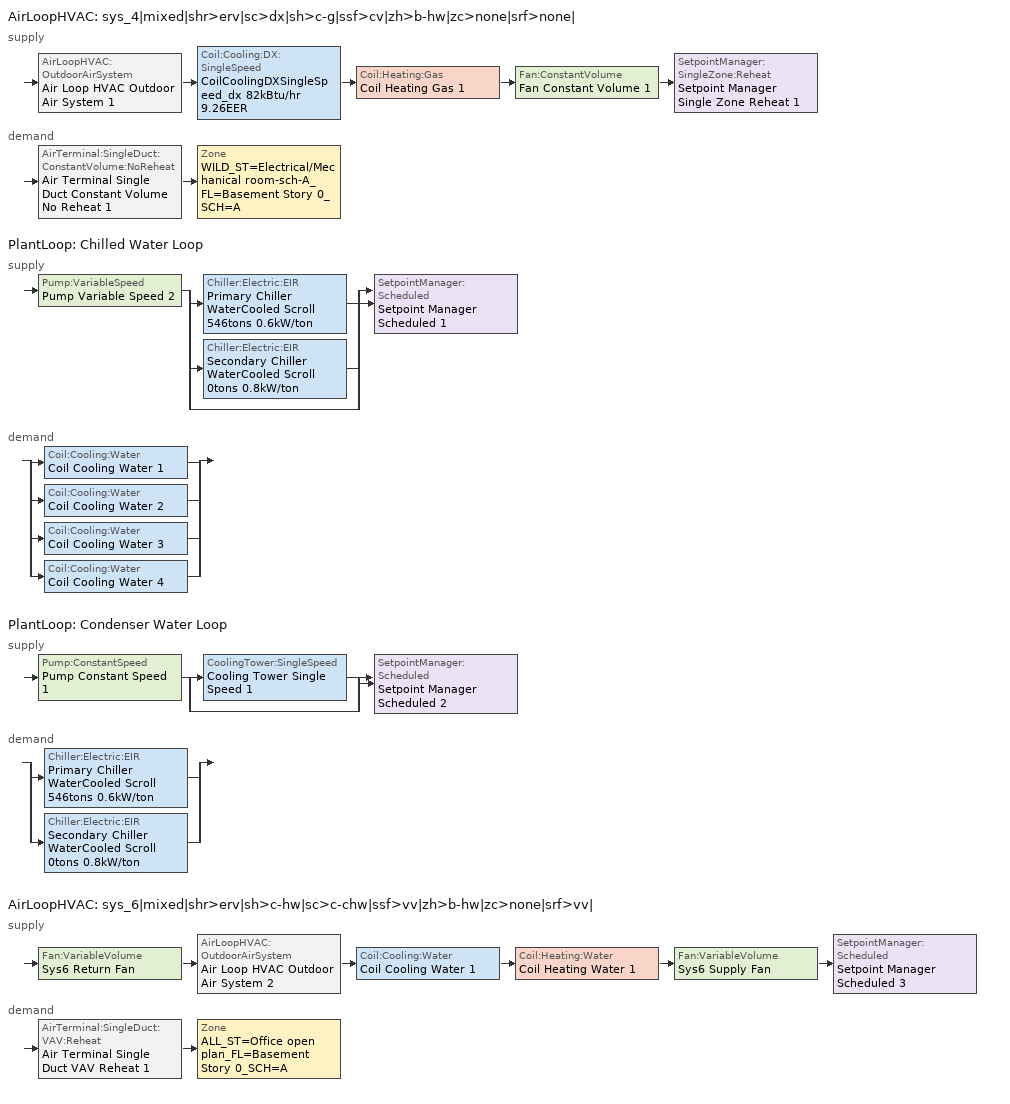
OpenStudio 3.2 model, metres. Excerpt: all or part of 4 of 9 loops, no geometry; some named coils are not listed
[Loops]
AirLoopHVAC 'sys_4|mixed|shr>erv|sc>dx|sh>c-g|ssf>cv|zh>b-hw|zc>none|srf>none|'
 supply: AirLoopHVAC:OutdoorAirSystem 'Air Loop HVAC Outdoor Air System 1' > Coil:Cooling:DX:SingleSpeed 'CoilCoolingDXSingleSpeed_dx 82kBtu/hr 9.26EER' > Coil:Heating:Gas 'Coil Heating Gas 1' > Fan:ConstantVolume 'Fan Constant Volume 1' > SetpointManager:SingleZone:Reheat 'Setpoint Manager Single Zone Reheat 1'
 demand: AirTerminal:SingleDuct:ConstantVolume:NoReheat 'Air Terminal Single Duct Constant Volume No Reheat 1' > Zone 'WILD_ST=Electrical/Mechanical room-sch-A_FL=Basement Story 0_SCH=A'
PlantLoop 'Chilled Water Loop'
 supply: Pump:VariableSpeed 'Pump Variable Speed 2' > split
  | Chiller:Electric:EIR 'Primary Chiller WaterCooled Scroll 546tons 0.6kW/ton'
  | Chiller:Electric:EIR 'Secondary Chiller WaterCooled Scroll 0tons 0.8kW/ton'
  | bypass
  join > SetpointManager:Scheduled 'Setpoint Manager Scheduled 1'
 demand: split
  | Coil:Cooling:Water 'Coil Cooling Water 1'
  | Coil:Cooling:Water 'Coil Cooling Water 2'
  | Coil:Cooling:Water 'Coil Cooling Water 3'
  | Coil:Cooling:Water 'Coil Cooling Water 4'
PlantLoop 'Condenser Water Loop'
 supply: Pump:ConstantSpeed 'Pump Constant Speed 1' > split
  | CoolingTower:SingleSpeed 'Cooling Tower Single Speed 1'
  | bypass
  join > SetpointManager:Scheduled 'Setpoint Manager Scheduled 2'
 demand: split
  | Chiller:Electric:EIR 'Primary Chiller WaterCooled Scroll 546tons 0.6kW/ton'
  | Chiller:Electric:EIR 'Secondary Chiller WaterCooled Scroll 0tons 0.8kW/ton'
AirLoopHVAC 'sys_6|mixed|shr>erv|sh>c-hw|sc>c-chw|ssf>vv|zh>b-hw|zc>none|srf>vv|'
 supply: Fan:VariableVolume 'Sys6 Return Fan' > AirLoopHVAC:OutdoorAirSystem 'Air Loop HVAC Outdoor Air System 2' > Coil:Cooling:Water 'Coil Cooling Water 1' > Coil:Heating:Water 'Coil Heating Water 1' > Fan:VariableVolume 'Sys6 Supply Fan' > SetpointManager:Scheduled 'Setpoint Manager Scheduled 3'
 demand: AirTerminal:SingleDuct:VAV:Reheat 'Air Terminal Single Duct VAV Reheat 1' > Zone 'ALL_ST=Office open plan_FL=Basement Story 0_SCH=A'
[Sizing:Zone] Zone Cooling Design Supply Air Temperature Input Method=TemperatureDifference; Zone Cooling Design Supply Air Temperature {C}=14; Zone Cooling Design Supply Air Temperature Difference {deltaC}=11; Zone Heating Design Supply Air Temperature Input Method=TemperatureDifference; Zone Heating Design Supply Air Temperature {C}=40; Zone Heating Design Supply Air Temperature Difference {deltaC}=21; Zone Cooling Design Supply Air Humidity Ratio {kg-H2O/kg-air}=0.0085; Zone Heating Design Supply Air Humidity Ratio {kg-H2O/kg-air}=0.008; Zone Heating Sizing Factor=1.3; Zone Cooling Sizing Factor=1.1; Cooling Design Air Flow Method=DesignDay; Heating Design Air Flow Method=DesignDay; Account for Dedicated Outdoor Air System=No; Dedicated Outdoor Air System Control Strategy=NeutralSupplyAir; Dedicated Outdoor Air Low Setpoint Temperature for Design {C}=autosize; Dedicated Outdoor Air High Setpoint Temperature for Design {C}=autosize
ALL_ST=Office open plan_FL=Basement Story 0_SCH=A; WILD_ST=Electrical/Mechanical room-sch-A_FL=Basement Story 0_SCH=A
[Zone equipment]
ALL_ST=Office open plan_FL=Basement Story 0_SCH=A: Zone HVAC Baseboard Convective Water 2, Air Terminal Single Duct VAV Reheat 1
WILD_ST=Electrical/Mechanical room-sch-A_FL=Basement Story 0_SCH=A: Zone HVAC Baseboard Convective Water 1, Air Terminal Single Duct Constant Volume No Reheat 1
[PlantLoop] Glycol Concentration=0; Plant Loop Volume {m3}=Autocalculate; Load Distribution Scheme=Optimal
Chilled Water Loop; Condenser Water Loop
[Sizing:Plant] Loop Design Temperature Difference {deltaC}=6; Sizing Option=NonCoincident; Zone Timesteps in Averaging Window=1; Coincident Sizing Factor Mode=None
Name | Loop Type | Design Loop Exit Temperature {C}
Chilled Water Loop | Cooling | 7
Condenser Water Loop | Condenser | 29
[Pump:VariableSpeed]
Pump Variable Speed 2: Motor Efficiency=0.936; Pump Control Type=Intermittent; Skin Loss Radiative Fraction=0.5; Design Power Sizing Method=PowerPerFlowPerPressure; Design Electric Power per Unit Flow Rate {W/(m3/s)}=348701.1; Design Shaft Power per Unit Flow Rate per Unit Head {W-s/m3-Pa}=1.83242; Design Minimum Flow Rate Fraction=0
[AirLoopHVAC] Design Supply Air Flow Rate {m3/s}=autosize; Design Return Air Flow Fraction of Supply Air Flow=1
Name | Availability Schedule
sys_4|mixed|shr>erv|sc>dx|sh>c-g|ssf>cv|zh>b-hw|zc>none|srf>none| | sys_4|mixed|shr>none|sc>dx|sh>c-g|ssf>cv|zh>b-hw|zc>none|srf>none| Occ Sch
sys_6|mixed|shr>erv|sh>c-hw|sc>c-chw|ssf>vv|zh>b-hw|zc>none|srf>vv| | sys_6|mixed|shr>none|sh>c-hw|sc>c-chw|ssf>vv|zh>b-hw|zc>none|srf>vv| Occ Sch
[Sizing:System] Type of Load to Size On=Sensible; Design Outdoor Air Flow Rate {m3/s}=Autosize; Preheat Design Temperature {C}=7; Preheat Design Humidity Ratio {kg-H2O/kg-Air}=0.008; Precool Design Humidity Ratio {kg-H2O/kg-Air}=0.008; Central Cooling Design Supply Air Temperature {C}=13; Sizing Option=NonCoincident; 100% Outdoor Air in Cooling=No; 100% Outdoor Air in Heating=No; Central Cooling Design Supply Air Humidity Ratio {kg-H2O/kg-Air}=0.0085; Central Heating Design Supply Air Humidity Ratio {kg-H2O/kg-Air}=0.008; Cooling Design Air Flow Method=DesignDay; Cooling Design Air Flow Rate {m3/s}=0; Heating Design Air Flow Method=DesignDay; Heating Design Air Flow Rate {m3/s}=0; System Outdoor Air Method=ZoneSum; Zone Maximum Outdoor Air Fraction=1; Cooling Supply Air Flow Rate Per Floor Area {m3/s-m2}=0.00996765; Cooling Fraction of Autosized Cooling Supply Air Flow Rate=1; Cooling Supply Air Flow Rate Per Unit Cooling Capacity {m3/s-W}=3.94755e-05; Heating Supply Air Flow Rate Per Floor Area {m3/s-m2}=0.00996765; Heating Fraction of Autosized Heating Supply Air Flow Rate=1; Heating Fraction of Autosized Cooling Supply Air Flow Rate=1; Heating Supply Air Flow Rate Per Unit Heating Capacity {m3/s-W}=3.15882e-05; Cooling Design Capacity Method=CoolingDesignCapacity; Cooling Design Capacity {W}=autosize; Cooling Design Capacity Per Floor Area {W/m2}=234.7; Fraction of Autosized Cooling Design Capacity=1; Heating Design Capacity Method=HeatingDesignCapacity; Heating Design Capacity {W}=autosize; Heating Design Capacity Per Floor Area {W/m2}=157; Fraction of Autosized Heating Design Capacity=1; Central Cooling Capacity Control Method=OnOff
Name | Central Heating Maximum System Air Flow Ratio | Precool Design Temperature {C} | Central Heating Design Supply Air Temperature {C}
sys_4|mixed|shr>erv|sc>dx|sh>c-g|ssf>cv|zh>b-hw|zc>none|srf>none| | 1 | 13 | 43
sys_6|mixed|shr>erv|sh>c-hw|sc>c-chw|ssf>vv|zh>b-hw|zc>none|srf>vv| | 0.3 | 12.8 | 13.1
[Fan:ConstantVolume]
Fan Constant Volume 1: Availability Schedule=Always On Discrete; Fan Total Efficiency=0.39975; Pressure Rise {Pa}=640; Maximum Flow Rate {m3/s}=AutoSize; Motor Efficiency=0.615
[Coil:Cooling:DX:SingleSpeed]
CoilCoolingDXSingleSpeed_dx 82kBtu/hr 9.26EER: Availability Schedule=Always On Discrete; Rated Total Cooling Capacity {W}=autosize; Rated Sensible Heat Ratio=autosize; Rated COP {W/W}=3.21949; Rated Air Flow Rate {m3/s}=autosize; Rated Evaporator Fan Power Per Volume Flow Rate {W/(m3/s)}=773.3; Total Cooling Capacity Function of Temperature Curve=DXCOOL-NECB2011-REF-CAPFT; Total Cooling Capacity Function of Flow Fraction Curve=DXCOOL-NECB2011-REF-CAPFFLOW; Energy Input Ratio Function of Temperature Curve=DXCOOL-NECB2011-REF-COOLEIRFT; Energy Input Ratio Function of Flow Fraction Curve=DXCOOL-NECB2011-REF-COOLEIRFFLOW; Part Load Fraction Correlation Curve=DXCOOL-NECB2011-REF-COOLPLFFPLR; Minimum Outdoor Dry-Bulb Temperature for Compressor Operation {C}=-25; Condenser Type=AirCooled; Evaporative Condenser Effectiveness=0; Evaporative Condenser Air Flow Rate {m3/s}=Autosize; Evaporative Condenser Pump Rated Power Consumption {W}=Autosize; Crankcase Heater Capacity {W}=0; Maximum Outdoor Dry-Bulb Temperature for Crankcase Heater Operation {C}=0; Basin Heater Capacity {W/K}=0; Basin Heater Setpoint Temperature {C}=10
[Coil:Heating:Gas]
Coil Heating Gas 1: Availability Schedule=Always On Discrete; Gas Burner Efficiency=0.81; Nominal Capacity {W}=AutoSize; Parasitic Electric Load {W}=0; Part Load Fraction Correlation Curve=FURNACE-EFFPLR-NECB2011; Parasitic Gas Load {W}=0
[Controller:OutdoorAir] Minimum Outdoor Air Flow Rate {m3/s}=autosize; Maximum Outdoor Air Flow Rate {m3/s}=Autosize; Economizer Control Action Type=ModulateFlow; Lockout Type=NoLockout; Minimum Limit Type=FixedMinimum; High Humidity Control=No; Heat Recovery Bypass Control Type=BypassWhenOAFlowGreaterThanMinimum
Name | Economizer Control Type | Minimum Outdoor Air Schedule | Controller Mechanical Ventilation | Economizer Maximum Limit Dry-Bulb Temperature {C} | Economizer Maximum Limit Enthalpy {J/kg} | Economizer Minimum Limit Dry-Bulb Temperature {C}
Controller Outdoor Air 1 | DifferentialEnthalpy | sys_4|mixed|shr>none|sc>dx|sh>c-g|ssf>cv|zh>b-hw|zc>none|srf>none| Occ Sch | Controller Mechanical Ventilation 1
Controller Outdoor Air 2 | NoEconomizer | sys_6|mixed|shr>none|sh>c-hw|sc>c-chw|ssf>vv|zh>b-hw|zc>none|srf>vv| Occ Sch | Controller Mechanical Ventilation 2 | 28 | 64000 | -100
[Controller:MechanicalVentilation] Availability Schedule=Always On Discrete; System Outdoor Air Method=ZoneSum
Controller Mechanical Ventilation 1; Controller Mechanical Ventilation 2
[AirLoopHVAC:OutdoorAirSystem]
Name | Controller
Air Loop HVAC Outdoor Air System 1 | Controller Outdoor Air 1
Air Loop HVAC Outdoor Air System 2 | Controller Outdoor Air 2
[SetpointManager:SingleZone:Reheat]
Setpoint Manager Single Zone Reheat 1: Minimum Supply Air Temperature {C}=13; Maximum Supply Air Temperature {C}=43; Control Zone=WILD_ST=Electrical/Mechanical room-sch-A_FL=Basement Story 0_SCH=A
[AirTerminal:SingleDuct:ConstantVolume:NoReheat]
Air Terminal Single Duct Constant Volume No Reheat 1: Availability Schedule=Always On Discrete; Maximum Air Flow Rate {m3/s}=AutoSize
[Chiller:Electric:EIR] Reference Chilled Water Flow Rate {m3/s}=Autosize; Cooling Capacity Function of Temperature Curve=WaterCooled_Scroll_CAPFT_NECB2011; Electric Input to Cooling Output Ratio Function of Temperature Curve=WaterCooled_Scroll_EIRFT_NECB2011; Electric Input to Cooling Output Ratio Function of Part Load Ratio Curve=WaterCooled_Scroll_EIRFPLR_NECB2011; Minimum Part Load Ratio=0.25; Minimum Unloading Ratio=0.25; Condenser Type=WaterCooled; Chiller Flow Mode=LeavingSetpointModulated; Design Heat Recovery Water Flow Rate {m3/s}=Autosize; Sizing Factor=1; Basin Heater Capacity {W/K}=0; Basin Heater Setpoint Temperature {C}=10; Condenser Heat Recovery Relative Capacity Fraction=1
Name | Reference Capacity {W} | Reference COP {W/W}
Primary Chiller WaterCooled Scroll 546tons 0.6kW/ton | 1.92126e+06 | 5.63622
Secondary Chiller WaterCooled Scroll 0tons 0.8kW/ton | 0.001 | 4.51476
[SetpointManager:Scheduled] Control Variable=Temperature
Name | Schedule
Setpoint Manager Scheduled 1 | CHW Temp
Setpoint Manager Scheduled 2 | CW Temp
Setpoint Manager Scheduled 3 | Supply Air Temp
[Pump:ConstantSpeed]
Pump Constant Speed 1: Rated Flow Rate {m3/s}=autosize; Rated Pump Head {Pa}=179352; Rated Power Consumption {W}=autosize; Motor Efficiency=0.95; Fraction of Motor Inefficiencies to Fluid Stream=0; Pump Control Type=Intermittent; Design Power Sizing Method=PowerPerFlowPerPressure; Design Electric Power per Unit Flow Rate {W/(m3/s)}=348701.1; Design Shaft Power per Unit Flow Rate per Unit Head {W-s/m3-Pa}=1.59414
[CoolingTower:SingleSpeed]
Cooling Tower Single Speed 1: Design Water Flow Rate {m3/s}=autosize; Design Air Flow Rate {m3/s}=autosize; Fan Power at Design Air Flow Rate {W}=29407.9; U-Factor Times Area Value at Design Air Flow Rate {W/K}=autosize; Air Flow Rate in Free Convection Regime {m3/s}=autosize; U-Factor Times Area Value at Free Convection Air Flow Rate {W/K}=autosize; Performance Input Method=UFactorTimesAreaAndDesignWaterFlowRate; Free Convection Capacity {W}=0; Basin Heater Capacity {W/K}=0; Evaporation Loss Mode=LossFactor; Evaporation Loss Factor {percent/K}=0.2; Drift Loss Percent {percent}=0.008; Blowdown Calculation Mode=ConcentrationRatio; Blowdown Concentration Ratio=3; Capacity Control=FanCycling; Number of Cells=2; Cell Control=MinimalCell; Cell Minimum  Water Flow Rate Fraction=0.33; Cell Maximum Water Flow Rate Fraction=2.5; Sizing Factor=1; Free Convection Air Flow Rate Sizing Factor=0.1; Free Convection U-Factor Times Area Value Sizing Factor=0.1; Heat Rejection Capacity and Nominal Capacity Sizing Ratio=1.25; Free Convection Nominal Capacity Sizing Factor=0.1; Design Inlet Air Dry-Bulb Temperature {C}=35; Design Inlet Air Wet-Bulb Temperature {C}=24; Design Approach Temperature {deltaC}=5; Design Range Temperature {deltaC}=6
[Fan:VariableVolume] Availability Schedule=Always On Discrete; Maximum Flow Rate {m3/s}=Autosize; Fan Power Minimum Flow Rate Input Method=Fraction; Fan Power Minimum Flow Fraction=0.68; Fan Power Minimum Air Flow Rate {m3/s}=0; Motor In Airstream Fraction=1; Fan Power Coefficient 1=-2.4176; Fan Power Coefficient 2=9.5874; Fan Power Coefficient 3=-11.559; Fan Power Coefficient 4=5.4009; Fan Power Coefficient 5=0
Name | Fan Total Efficiency | Pressure Rise {Pa} | Motor Efficiency
Sys6 Supply Fan | 0.549965 | 1000 | 0.8461
Sys6 Return Fan | 0.299975 | 250 | 0.4615
[Coil:Cooling:Water] Availability Schedule=Always On Discrete
Coil Cooling Water 1; Coil Cooling Water 2; Coil Cooling Water 3; Coil Cooling Water 4
[Controller:WaterCoil] Action=Reverse; Minimum Actuated Flow {m3/s}=0
Name | Water Coil
Controller Water Coil 2 | Coil Cooling Water 1
Controller Water Coil 5 | Coil Cooling Water 2
Controller Water Coil 13 | Coil Cooling Water 3
Controller Water Coil 21 | Coil Cooling Water 4
[AirTerminal:SingleDuct:VAV:Reheat]
Air Terminal Single Duct VAV Reheat 1: Availability Schedule=Always On Discrete; Maximum Air Flow Rate {m3/s}=AutoSize; Zone Minimum Air Flow Input Method=Constant; Constant Minimum Air Flow Fraction=0.3; Fixed Minimum Air Flow Rate {m3/s}=1.56736; Reheat Coil=Coil Heating Water 2; Maximum Hot Water or Steam Flow Rate {m3/s}=AutoSize; Minimum Hot Water or Steam Flow Rate {m3/s}=0; Convergence Tolerance=0.001; Damper Heating Action=Normal; Maximum Flow per Zone Floor Area During Reheat {m3/s-m2}=AutoSize; Maximum Flow Fraction During Reheat=AutoSize; Maximum Reheat Air Temperature {C}=43; Control For Outdoor Air=No
[Schedule:Ruleset]
Name | Default Day Schedule | Summer Design Day Schedule | Winter Design Day Schedule
CHW Temp | Schedule Day 3
CW Temp | Schedule Day 4
Supply Air Temp | Supply Air Temp Default
sys_4|mixed|shr>none|sc>dx|sh>c-g|ssf>cv|zh>b-hw|zc>none|srf>none| Occ Sch | sys_4|mixed|shr>none|sc>dx|sh>c-g|ssf>cv|zh>b-hw|zc>none|srf>none| Occ Sch Default | sys_4|mixed|shr>none|sc>dx|sh>c-g|ssf>cv|zh>b-hw|zc>none|srf>none| Occ Sch Summer Design Day | sys_4|mixed|shr>none|sc>dx|sh>c-g|ssf>cv|zh>b-hw|zc>none|srf>none| Occ Sch Winter Design Day
sys_6|mixed|shr>none|sh>c-hw|sc>c-chw|ssf>vv|zh>b-hw|zc>none|srf>vv| Occ Sch | sys_6|mixed|shr>none|sh>c-hw|sc>c-chw|ssf>vv|zh>b-hw|zc>none|srf>vv| Occ Sch Default | sys_6|mixed|shr>none|sh>c-hw|sc>c-chw|ssf>vv|zh>b-hw|zc>none|srf>vv| Occ Sch Summer Design Day | sys_6|mixed|shr>none|sh>c-hw|sc>c-chw|ssf>vv|zh>b-hw|zc>none|srf>vv| Occ Sch Winter Design Day
[Schedule:Day]
Schedule Day 3; wkdCHW Temp 1; satCHW Temp 1; sunCHW Temp 1: 1, 0, 7, 2, 0, 7, 3, 0, 7, 4, 0, 7, 5, 0, 7, 6, 0, 7, 7, 0, 7, 8, 0, 7, 9, 0, 7, 10, 0, 7, 11, 0, 7, 12, 0, 7, 13, 0, 7, 14, 0, 7, 15, 0, 7, 16, 0, 7, 17, 0, 7, 18, 0, 7, 19, 0, 7, 20, 0, 7, 21, 0, 7, 22, 0, 7, 23, 0, 7, 24, 0, 7
Schedule Day 4; wkdCW Temp 1; satCW Temp 1; sunCW Temp 1: 1, 0, 29, 2, 0, 29, 3, 0, 29, 4, 0, 29, 5, 0, 29, 6, 0, 29, 7, 0, 29, 8, 0, 29, 9, 0, 29, 10, 0, 29, 11, 0, 29, 12, 0, 29, 13, 0, 29, 14, 0, 29, 15, 0, 29, 16, 0, 29, 17, 0, 29, 18, 0, 29, 19, 0, 29, 20, 0, 29, 21, 0, 29, 22, 0, 29, 23, 0, 29, 24, 0, 29
Supply Air Temp Default: 24, 0, 13
sys_4|mixed|shr>none|sc>dx|sh>c-g|ssf>cv|zh>b-hw|zc>none|srf>none| Occ Sch Default; sys_6|mixed|shr>none|sh>c-hw|sc>c-chw|ssf>vv|zh>b-hw|zc>none|srf>vv| Occ Sch Default: 8, 0, 0, 19, 0, 1, 24, 0, 0
sys_4|mixed|shr>none|sc>dx|sh>c-g|ssf>cv|zh>b-hw|zc>none|srf>none| Occ Sch Winter Design Day; sys_4|mixed|shr>none|sc>dx|sh>c-g|ssf>cv|zh>b-hw|zc>none|srf>none| Occ Sch Summer Design Day; sys_6|mixed|shr>none|sh>c-hw|sc>c-chw|ssf>vv|zh>b-hw|zc>none|srf>vv| Occ Sch Winter Design Day; sys_6|mixed|shr>none|sh>c-hw|sc>c-chw|ssf>vv|zh>b-hw|zc>none|srf>vv| Occ Sch Summer Design Day: 24, 0, 1
sys_4|mixed|shr>none|sc>dx|sh>c-g|ssf>cv|zh>b-hw|zc>none|srf>none| Occ Sch Sunday; sys_6|mixed|shr>none|sh>c-hw|sc>c-chw|ssf>vv|zh>b-hw|zc>none|srf>vv| Occ Sch Sunday: 24, 0, 0
[Schedule:Rule] Date Specification Type=DateRange; Start Month=1; Start Day=1; End Month=12; End Day=31
Name | Schedule Ruleset | Rule Order | Day Schedule | Apply Sunday | Apply Monday | Apply Tuesday | Apply Wednesday | Apply Thursday | Apply Friday | Apply Saturday
wkdCHW Temp rule | CHW Temp | 2 | wkdCHW Temp 1 | No | Yes | Yes | Yes | Yes | Yes | No
satCHW Temprule | CHW Temp | 1 | satCHW Temp 1 | No | No | No | No | No | No | Yes
sunCHW Temprule | CHW Temp | 0 | sunCHW Temp 1 | Yes | No | No | No | No | No | No
wkdCW Temp rule | CW Temp | 2 | wkdCW Temp 1 | No | Yes | Yes | Yes | Yes | Yes | No
satCW Temprule | CW Temp | 1 | satCW Temp 1 | No | No | No | No | No | No | Yes
sunCW Temprule | CW Temp | 0 | sunCW Temp 1 | Yes | No | No | No | No | No | No
sys_4|mixed|shr>none|sc>dx|sh>c-g|ssf>cv|zh>b-hw|zc>none|srf>none| Occ Sch Sunday Rule | sys_4|mixed|shr>none|sc>dx|sh>c-g|ssf>cv|zh>b-hw|zc>none|srf>none| Occ Sch | 0 | sys_4|mixed|shr>none|sc>dx|sh>c-g|ssf>cv|zh>b-hw|zc>none|srf>none| Occ Sch Sunday | Yes |  |  |  |  |  | Yes
sys_6|mixed|shr>none|sh>c-hw|sc>c-chw|ssf>vv|zh>b-hw|zc>none|srf>vv| Occ Sch Sunday Rule | sys_6|mixed|shr>none|sh>c-hw|sc>c-chw|ssf>vv|zh>b-hw|zc>none|srf>vv| Occ Sch | 0 | sys_6|mixed|shr>none|sh>c-hw|sc>c-chw|ssf>vv|zh>b-hw|zc>none|srf>vv| Occ Sch Sunday | Yes |  |  |  |  |  | Yes
[Schedule:Constant]
Always On Discrete: Value=1
[Curve:Biquadratic] Minimum Value of y=24
Name | Coefficient1 Constant | Coefficient2 x | Coefficient3 x**2 | Coefficient4 y | Coefficient5 y**2 | Coefficient6 x*y | Minimum Value of x | Maximum Value of x | Maximum Value of y
DXCOOL-NECB2011-REF-CAPFT | 0.867905 | 0.0142459 | 0.00055436 | -0.0075575 | 3.3e-05 | -0.0001918 | 13 | 24 | 46
DXCOOL-NECB2011-REF-COOLEIRFT | 0.114171 | 0.0281822 | -0.0004199 | 0.0214108 | 0.000161028 | -0.000679104 | 13 | 24 | 46
WaterCooled_Scroll_CAPFT_NECB2011 | 0.94418 | 0.0337102 | 9.75564e-05 | -0.00322114 | -4.91832e-05 | -0.000177584 | 5 | 10 | 35
WaterCooled_Scroll_EIRFT_NECB2011 | 0.727393 | -0.0118922 | 0.000541177 | 0.00187934 | 0.000473461 | -0.000711472 | 5 | 10 | 35
[Curve:Quadratic]
Name | Coefficient1 Constant | Coefficient2 x | Coefficient3 x**2 | Minimum Value of x | Maximum Value of x
DXCOOL-NECB2011-REF-CAPFFLOW | 0.8 | 0.2 | 0 | 0.5 | 1.5
DXCOOL-NECB2011-REF-COOLEIRFFLOW | 1.1552 | -0.1808 | 0.0256 | 0.5 | 1.5
WaterCooled_Scroll_EIRFPLR_NECB2011 | 0.04412 | 0.640367 | 0.319555 | 0 | 1
[Curve:Cubic] Maximum Value of x=1
Name | Coefficient1 Constant | Coefficient2 x | Coefficient3 x**2 | Coefficient4 x**3 | Minimum Value of x
DXCOOL-NECB2011-REF-COOLPLFFPLR | 0.0277 | 4.9151 | -8.184 | 4.2702 | 0.7
FURNACE-EFFPLR-NECB2011 | 0.722 | 0.8211 | -1.0396 | 0.5 | 0
